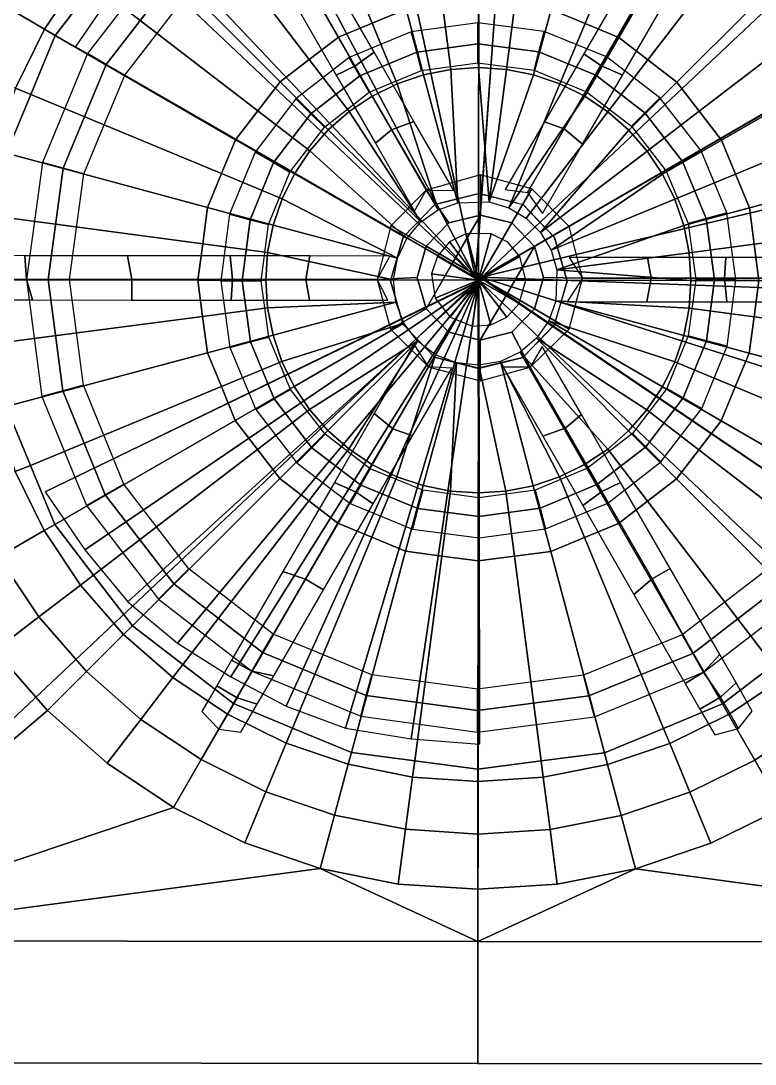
# Model space of a CAD drawing. Extents: x -1.48 to 1.48, y -1.4 to 1.4.
# Drawn here: x -0.818 to 0.494, y -1.403 to 0.461 of the extents above; entities that cross this region are included whole.
import ezdxf

# ---------------------------------------------------------------- set-up
doc = ezdxf.new("R2010")
doc.units = 0

msp = doc.modelspace()

# ---------------------------------------------------------------- linework, layer by layer
for points in [[(-1.4828, -0.0012, 0.0041), (-1.4815, 1.3975, 0.0038), (-0.0001, -0.0025, 0.0045)], [(-1.4815, 1.3975, 0.0038), (0.0012, 1.3961, 0.0042), (-0.0001, -0.0025, 0.0045)], [(0.0012, 1.3961, 0.0042), (1.4838, 1.3947, 0.0046), (-0.0001, -0.0025, 0.0045)], [(1.4838, 1.3947, 0.0046), (1.4825, -0.0039, 0.0048), (-0.0001, -0.0025, 0.0045)], [(-0.0674, 0.8507, 0.3147), (-0.1866, 0.8308, 0.2906), (-0.0051, 0.0022, 0.2621), (0.0574, 0.8606, 0.3392)], [(0.0572, 0.8601, 0.2999), (0.0574, 0.8606, 0.3392), (-0.0051, 0.0022, 0.2621), (-0.004, 0.0027, 0.2067)], [(-0.3308, 0.7978, 0.0922), (-0.1899, 0.4567, 0.13), (-0.1294, 0.4817, 0.13), (-0.2254, 0.8413, 0.0922)], [(0.332, 0.7971, 0.0924), (0.2267, 0.8409, 0.0923), (0.13, 0.4814, 0.1301), (0.1904, 0.4563, 0.1301)], [(-0.2944, 0.7912, 0.2671), (-0.3943, 0.7383, 0.2441), (-0.0051, 0.0022, 0.2621), (-0.1866, 0.8308, 0.2906)], [(-0.3308, 0.7978, 0.0922), (-0.4361, 0.7542, 0.0922), (-0.2503, 0.4317, 0.13), (-0.1899, 0.4567, 0.13)], [(0.332, 0.7971, 0.0924), (0.1904, 0.4563, 0.1301), (0.2508, 0.4313, 0.1301), (0.4372, 0.7534, 0.0924)], [(-0.5266, 0.6849, 0.0922), (-0.3023, 0.3919, 0.13), (-0.2503, 0.4317, 0.13), (-0.4361, 0.7542, 0.0922)], [(0.5276, 0.6839, 0.0924), (0.4372, 0.7534, 0.0924), (0.2508, 0.4313, 0.1301), (0.3027, 0.3914, 0.1302)], [(-0.4893, 0.6789, 0.2216), (-0.5762, 0.6066, 0.2004), (-0.0051, 0.0022, 0.2621), (-0.3943, 0.7383, 0.2441)], [(-0.5266, 0.6849, 0.0922), (-0.6171, 0.6156, 0.0922), (-0.3542, 0.3522, 0.13), (-0.3023, 0.3919, 0.13)], [(0.5276, 0.6839, 0.0924), (0.3027, 0.3914, 0.1302), (0.3545, 0.3515, 0.1302), (0.618, 0.6145, 0.0925)], [(-0.6866, 0.5252, 0.0922), (-0.3941, 0.3003, 0.13), (-0.3542, 0.3522, 0.13), (-0.6171, 0.6156, 0.0922)], [(-0.7845, 0.6005, 0.6775), (-0.8566, 0.493, 0.6775), (-0.7751, 0.4459, 0.3803), (-0.71, 0.5432, 0.3803)], [(-0.6514, 0.5152, 0.1817), (-0.7208, 0.4141, 0.1641), (-0.0051, 0.0022, 0.2621), (-0.5762, 0.6066, 0.2004)], [(0.6873, 0.524, 0.0925), (0.618, 0.6145, 0.0925), (0.3545, 0.3515, 0.1302), (0.3943, 0.2996, 0.1302)], [(-0.5696, 0.569, 0.4721), (-0.6985, 0.4024, 0.4721), (-0.6653, 0.3832, 0.5109), (-0.5425, 0.5418, 0.5109)], [(-0.278, 0.5637, 0.3949), (-0.3104, 0.5357, 0.422), (-0.2208, 0.3801, 0.3784), (-0.1864, 0.4049, 0.352)], [(-0.6866, 0.5252, 0.0922), (-0.71, 0.5432, 0.3803), (-0.7751, 0.4459, 0.3803), (-0.7561, 0.4349, 0.0922)], [(-0.5425, 0.5418, 0.5109), (-0.6653, 0.3832, 0.5109), (-0.6321, 0.3639, 0.4721), (-0.5155, 0.5147, 0.4721)], [(0.3086, 0.5366, 0.4222), (0.2768, 0.5554, 0.3884), (0.188, 0.4019, 0.3451), (0.2187, 0.3812, 0.3786)], [(-0.6866, 0.5252, 0.0922), (-0.7561, 0.4349, 0.0922), (-0.4339, 0.2485, 0.13), (-0.3941, 0.3003, 0.13)], [(-0.3426, 0.5176, 0.3882), (-0.254, 0.3638, 0.345), (-0.2208, 0.3801, 0.3784), (-0.3104, 0.5357, 0.422)], [(0.3491, 0.5225, 0.395), (0.3086, 0.5366, 0.4222), (0.2187, 0.3812, 0.3786), (0.2573, 0.3639, 0.3521)], [(0.6873, 0.524, 0.0925), (0.3943, 0.2996, 0.1302), (0.4341, 0.2477, 0.1302), (0.7566, 0.4335, 0.0925)], [(-0.9139, 0.377, 0.6775), (-0.827, 0.3409, 0.3803), (-0.7751, 0.4459, 0.3803), (-0.8566, 0.493, 0.6775)], [(-0.0645, 0.4901, 0.13), (-0.1294, 0.4817, 0.13), (-0.0981, 0.3644, 0.1321), (-0.0494, 0.3741, 0.1321)], [(-0.0645, 0.4901, 0.13), (-0.0494, 0.3741, 0.1321), (0.0002, 0.3773, 0.1321), (0.0003, 0.4986, 0.1301)], [(0.0652, 0.49, 0.1301), (0.0003, 0.4986, 0.1301), (0.0002, 0.3773, 0.1321), (0.0498, 0.374, 0.1321)], [(0.0652, 0.49, 0.1301), (0.0498, 0.374, 0.1321), (0.0985, 0.3642, 0.1321), (0.13, 0.4814, 0.1301)], [(-0.1899, 0.4567, 0.13), (-0.1452, 0.3485, 0.1321), (-0.0981, 0.3644, 0.1321), (-0.1294, 0.4817, 0.13)], [(0.1904, 0.4563, 0.1301), (0.13, 0.4814, 0.1301), (0.0985, 0.3642, 0.1321), (0.1455, 0.3482, 0.1321)], [(-0.1899, 0.4567, 0.13), (-0.2503, 0.4317, 0.13), (-0.1897, 0.3266, 0.1321), (-0.1452, 0.3485, 0.1321)], [(-0.1203, 0.4413, 0.3986), (-0.1104, 0.4047, 0.4374), (-0.0013, 0.4196, 0.4374), (-0.0014, 0.4576, 0.3987)], [(0.1176, 0.4419, 0.3987), (-0.0014, 0.4576, 0.3987), (-0.0013, 0.4196, 0.4374), (0.1079, 0.4053, 0.4374)], [(0.1904, 0.4563, 0.1301), (0.1455, 0.3482, 0.1321), (0.1901, 0.3262, 0.1321), (0.2508, 0.4313, 0.1301)], [(-0.7998, 0.3296, 0.0922), (-0.7561, 0.4349, 0.0922), (-0.7751, 0.4459, 0.3803), (-0.827, 0.3409, 0.3803)], [(-0.7998, 0.3296, 0.0922), (-0.459, 0.188, 0.13), (-0.4339, 0.2485, 0.13), (-0.7561, 0.4349, 0.0922)], [(-0.3023, 0.3919, 0.13), (-0.2311, 0.299, 0.1321), (-0.1897, 0.3266, 0.1321), (-0.2503, 0.4317, 0.13)], [(-0.1203, 0.4413, 0.3986), (-0.2312, 0.3953, 0.3986), (-0.2122, 0.3625, 0.4374), (-0.1104, 0.4047, 0.4374)], [(0.1176, 0.4419, 0.3987), (0.1079, 0.4053, 0.4374), (0.2099, 0.3636, 0.4375), (0.2288, 0.3965, 0.3987)], [(0.3027, 0.3914, 0.1302), (0.2508, 0.4313, 0.1301), (0.1901, 0.3262, 0.1321), (0.2313, 0.2986, 0.1321)], [(0.8001, 0.3281, 0.0926), (0.7566, 0.4335, 0.0925), (0.4341, 0.2477, 0.1302), (0.4591, 0.1872, 0.1302)], [(-0.7152, 0.4121, 0.1022), (-0.004, 0.0027, 0.2067), (-0.0051, 0.0022, 0.2621), (-0.7208, 0.4141, 0.1641)], [(-0.1104, 0.4047, 0.4374), (-0.1016, 0.3721, 0.3987), (-0.0012, 0.3858, 0.3987), (-0.0013, 0.4196, 0.4374)], [(0.1079, 0.4053, 0.4374), (-0.0013, 0.4196, 0.4374), (-0.0012, 0.3858, 0.3987), (0.0993, 0.3726, 0.3987)], [(0.7145, 0.4133, 0.1022), (0.0044, 0.0021, 0.2067), (0.0045, 0.0033, 0.2621), (0.719, 0.4171, 0.1641)], [(0.7719, 0.3065, 0.1817), (0.719, 0.4171, 0.1641), (0.0045, 0.0033, 0.2621), (0.8135, 0.1957, 0.2004)], [(-0.779, 0.2078, 0.4721), (-0.742, 0.1978, 0.5109), (-0.6653, 0.3832, 0.5109), (-0.6985, 0.4024, 0.4721)], [(-0.3023, 0.3919, 0.13), (-0.3542, 0.3522, 0.13), (-0.2685, 0.2663, 0.1321), (-0.2311, 0.299, 0.1321)], [(-0.3261, 0.3218, 0.3986), (-0.2993, 0.295, 0.4374), (-0.2122, 0.3625, 0.4374), (-0.2312, 0.3953, 0.3986)], [(-0.1153, 0.2813, 0.3833), (-0.1864, 0.4049, 0.352), (-0.2208, 0.3801, 0.3784), (-0.1553, 0.2665, 0.4072)], [(-0.1104, 0.4047, 0.4374), (-0.2122, 0.3625, 0.4374), (-0.1952, 0.3333, 0.3986), (-0.1016, 0.3721, 0.3987)], [(0.1079, 0.4053, 0.4374), (0.0993, 0.3726, 0.3987), (0.1931, 0.3343, 0.3987), (0.2099, 0.3636, 0.4375)], [(0.153, 0.2677, 0.4073), (0.2187, 0.3812, 0.3786), (0.188, 0.4019, 0.3451), (0.1178, 0.2807, 0.3759)], [(0.324, 0.3234, 0.3988), (0.2288, 0.3965, 0.3987), (0.2099, 0.3636, 0.4375), (0.2973, 0.2966, 0.4375)], [(0.3027, 0.3914, 0.1302), (0.2313, 0.2986, 0.1321), (0.2687, 0.2658, 0.1321), (0.3545, 0.3515, 0.1302)], [(-0.742, 0.1978, 0.5109), (-0.705, 0.1878, 0.4721), (-0.6321, 0.3639, 0.4721), (-0.6653, 0.3832, 0.5109)], [(-0.1841, 0.2425, 0.3758), (-0.1553, 0.2665, 0.4072), (-0.2208, 0.3801, 0.3784), (-0.254, 0.3638, 0.345)], [(-0.0494, 0.3741, 0.1321), (-0.0981, 0.3644, 0.1321), (-0.0367, 0.1359, 0.0364)], [(-0.0494, 0.3741, 0.1321), (-0.0367, 0.1359, 0.0364), (0.019, 0.1374, 0.0364), (0.0002, 0.3773, 0.1321)], [(0.0498, 0.374, 0.1321), (0.0002, 0.3773, 0.1321), (0.019, 0.1374, 0.0364)], [(0.0498, 0.374, 0.1321), (0.019, 0.1374, 0.0364), (0.0985, 0.3642, 0.1321)], [(0.1859, 0.2404, 0.3834), (0.2573, 0.3639, 0.3521), (0.2187, 0.3812, 0.3786), (0.153, 0.2677, 0.4073)], [(-0.2993, 0.295, 0.4374), (-0.2753, 0.2712, 0.3986), (-0.1952, 0.3333, 0.3986), (-0.2122, 0.3625, 0.4374)], [(-0.1452, 0.3485, 0.1321), (-0.072, 0.1231, 0.0364), (-0.0367, 0.1359, 0.0364), (-0.0981, 0.3644, 0.1321)], [(0.1455, 0.3482, 0.1321), (0.0985, 0.3642, 0.1321), (0.019, 0.1374, 0.0364), (0.0541, 0.1269, 0.0364)], [(0.2973, 0.2966, 0.4375), (0.2099, 0.3636, 0.4375), (0.1931, 0.3343, 0.3987), (0.2735, 0.2726, 0.3988)], [(-0.7998, 0.3296, 0.0922), (-0.827, 0.3409, 0.3803), (-0.8648, 0.23, 0.3803), (-0.8435, 0.2243, 0.0922)], [(-0.3941, 0.3003, 0.13), (-0.3013, 0.229, 0.1321), (-0.2685, 0.2663, 0.1321), (-0.3542, 0.3522, 0.13)], [(-0.1452, 0.3485, 0.1321), (-0.1897, 0.3266, 0.1321), (-0.072, 0.1231, 0.0364)], [(0.1455, 0.3482, 0.1321), (0.0541, 0.1269, 0.0364), (0.1901, 0.3262, 0.1321)], [(0.3943, 0.2996, 0.1302), (0.3545, 0.3515, 0.1302), (0.2687, 0.2658, 0.1321), (0.3014, 0.2284, 0.1321)], [(-0.7998, 0.3296, 0.0922), (-0.8435, 0.2243, 0.0922), (-0.4841, 0.1276, 0.13), (-0.459, 0.188, 0.13)], [(-0.3261, 0.3218, 0.3986), (-0.3992, 0.2265, 0.3986), (-0.3663, 0.2076, 0.4374), (-0.2993, 0.295, 0.4374)], [(-0.2311, 0.299, 0.1321), (-0.1032, 0.1016, 0.0364), (-0.072, 0.1231, 0.0364), (-0.1897, 0.3266, 0.1321)], [(0.2313, 0.2986, 0.1321), (0.1901, 0.3262, 0.1321), (0.0541, 0.1269, 0.0364), (0.0853, 0.1083, 0.0364)], [(0.324, 0.3234, 0.3988), (0.2973, 0.2966, 0.4375), (0.3647, 0.2095, 0.4375), (0.3976, 0.2286, 0.3988)], [(0.8001, 0.3281, 0.0926), (0.4591, 0.1872, 0.1302), (0.484, 0.1267, 0.1302), (0.8437, 0.2227, 0.0926)], [(-0.3941, 0.3003, 0.13), (-0.4339, 0.2485, 0.13), (-0.3289, 0.1877, 0.1321), (-0.3013, 0.229, 0.1321)], [(-0.2311, 0.299, 0.1321), (-0.2685, 0.2663, 0.1321), (-0.1032, 0.1016, 0.0364)], [(0.2313, 0.2986, 0.1321), (0.0853, 0.1083, 0.0364), (0.111, 0.0826, 0.0364), (0.2687, 0.2658, 0.1321)], [(0.3943, 0.2996, 0.1302), (0.3014, 0.2284, 0.1321), (0.3289, 0.1871, 0.1321), (0.4341, 0.2477, 0.1302)], [(-0.2993, 0.295, 0.4374), (-0.3663, 0.2076, 0.4374), (-0.337, 0.1908, 0.3986), (-0.2753, 0.2712, 0.3986)], [(-0.1153, 0.2813, 0.3833), (-0.1553, 0.2665, 0.4072), (-0.0933, 0.1584, 0.4432), (-0.0441, 0.1577, 0.4147)], [(0.153, 0.2677, 0.4073), (0.1178, 0.2807, 0.3759), (0.0477, 0.1595, 0.4066), (0.0874, 0.1543, 0.4361)], [(0.2973, 0.2966, 0.4375), (0.2735, 0.2726, 0.3988), (0.3356, 0.1925, 0.3988), (0.3647, 0.2095, 0.4375)], [(-0.3013, 0.229, 0.1321), (-0.1282, 0.0723, 0.0364), (-0.1032, 0.1016, 0.0364), (-0.2685, 0.2663, 0.1321)], [(-0.1841, 0.2425, 0.3758), (-0.1142, 0.1212, 0.4065), (-0.0933, 0.1584, 0.4432), (-0.1553, 0.2665, 0.4072)], [(0.1859, 0.2404, 0.3834), (0.153, 0.2677, 0.4073), (0.0874, 0.1543, 0.4361), (0.1145, 0.117, 0.4147)], [(0.3014, 0.2284, 0.1321), (0.2687, 0.2658, 0.1321), (0.111, 0.0826, 0.0364)], [(-0.459, 0.188, 0.13), (-0.3509, 0.1432, 0.1321), (-0.3289, 0.1877, 0.1321), (-0.4339, 0.2485, 0.13)], [(0.4591, 0.1872, 0.1302), (0.4341, 0.2477, 0.1302), (0.3289, 0.1871, 0.1321), (0.3509, 0.1425, 0.1321)], [(-0.8585, 0.1113, 0.0922), (-0.4927, 0.0628, 0.13), (-0.4841, 0.1276, 0.13), (-0.8435, 0.2243, 0.0922)], [(-0.4446, 0.1154, 0.3986), (-0.4079, 0.1057, 0.4374), (-0.3663, 0.2076, 0.4374), (-0.3992, 0.2265, 0.3986)], [(-0.3013, 0.229, 0.1321), (-0.3289, 0.1877, 0.1321), (-0.1282, 0.0723, 0.0364)], [(0.3014, 0.2284, 0.1321), (0.111, 0.0826, 0.0364), (0.1296, 0.0513, 0.0364), (0.3289, 0.1871, 0.1321)], [(0.4436, 0.1177, 0.3988), (0.3976, 0.2286, 0.3988), (0.3647, 0.2095, 0.4375), (0.4069, 0.1077, 0.4376)], [(-0.779, 0.2078, 0.4721), (-0.8074, -0.001, 0.4722), (-0.769, -0.001, 0.5109), (-0.742, 0.1978, 0.5109)], [(-0.4079, 0.1057, 0.4374), (-0.3753, 0.097, 0.3986), (-0.337, 0.1908, 0.3986), (-0.3663, 0.2076, 0.4374)], [(0.4069, 0.1077, 0.4376), (0.3647, 0.2095, 0.4375), (0.3356, 0.1925, 0.3988), (0.3744, 0.0989, 0.3988)], [(0.8584, 0.1097, 0.0926), (0.8437, 0.2227, 0.0926), (0.484, 0.1267, 0.1302), (0.4925, 0.0619, 0.1303)], [(-0.742, 0.1978, 0.5109), (-0.769, -0.001, 0.5109), (-0.7307, -0.0011, 0.4722), (-0.705, 0.1878, 0.4721)], [(-0.459, 0.188, 0.13), (-0.4841, 0.1276, 0.13), (-0.3669, 0.0961, 0.1321), (-0.3509, 0.1432, 0.1321)], [(-0.3509, 0.1432, 0.1321), (-0.1449, 0.037, 0.0364), (-0.1282, 0.0723, 0.0364), (-0.3289, 0.1877, 0.1321)], [(0.8326, 0.0843, 0.2216), (0.8135, 0.1957, 0.2004), (0.0045, 0.0033, 0.2621), (0.8365, -0.0277, 0.2441)], [(0.3509, 0.1425, 0.1321), (0.3289, 0.1871, 0.1321), (0.1296, 0.0513, 0.0364)], [(0.4591, 0.1872, 0.1302), (0.3509, 0.1425, 0.1321), (0.3668, 0.0954, 0.1321), (0.484, 0.1267, 0.1302)], [(0.0034, 0.186, 0.4432), (-0.0933, 0.1584, 0.4432), (-0.053, 0.1001, 0.5023), (0.0034, 0.114, 0.5023)], [(0.0034, 0.186, 0.4432), (0.0034, 0.114, 0.5023), (0.0598, 0.1, 0.5023), (0.0951, 0.1611, 0.4432)], [(-0.1566, 0.0948, 0.4432), (-0.0934, 0.0582, 0.5023), (-0.053, 0.1001, 0.5023), (-0.0933, 0.1584, 0.4432)], [(0.0009, 0.1523, 0.432), (0.001, 0.1522, 0.029), (-0.0779, 0.1329, 0.029), (-0.078, 0.133, 0.432)], [(0.0009, 0.1523, 0.432), (0.0797, 0.1326, 0.432), (0.0798, 0.1325, 0.029), (0.001, 0.1522, 0.029)], [(0.162, 0.0938, 0.4432), (0.0951, 0.1611, 0.4432), (0.0598, 0.1, 0.5023), (0.1, 0.0581, 0.5023)], [(-0.3509, 0.1432, 0.1321), (-0.3669, 0.0961, 0.1321), (-0.1449, 0.037, 0.0364)], [(-0.1344, 0.0746, 0.432), (-0.078, 0.133, 0.432), (-0.0779, 0.1329, 0.029), (-0.1343, 0.0745, 0.029)], [(0.1358, 0.074, 0.4321), (0.1359, 0.0739, 0.029), (0.0798, 0.1325, 0.029), (0.0797, 0.1326, 0.432)], [(0.3509, 0.1425, 0.1321), (0.1296, 0.0513, 0.0364), (0.1399, 0.0162, 0.0364), (0.3668, 0.0954, 0.1321)], [(-0.4927, 0.0628, 0.13), (-0.3767, 0.0474, 0.1321), (-0.3669, 0.0961, 0.1321), (-0.4841, 0.1276, 0.13)], [(-0.4446, 0.1154, 0.3986), (-0.4602, -0.0036, 0.3986), (-0.4223, -0.0035, 0.4374), (-0.4079, 0.1057, 0.4374)], [(-0.045, 0.0303, 0.5023), (0.0034, 0.114, 0.5023), (-0.053, 0.1001, 0.5023), (-0.0934, 0.0582, 0.5023)], [(-0.045, 0.0303, 0.5023), (0.0033, 0.0024, 0.5023), (0.0598, 0.1, 0.5023), (0.0034, 0.114, 0.5023)], [(0.4925, 0.0619, 0.1303), (0.484, 0.1267, 0.1302), (0.3668, 0.0954, 0.1321), (0.3764, 0.0467, 0.1321)], [(0.4436, 0.1177, 0.3988), (0.4069, 0.1077, 0.4376), (0.4218, -0.0014, 0.4376), (0.4598, -0.0013, 0.3989)], [(-0.8585, 0.1113, 0.0922), (-0.8735, -0.0017, 0.0922), (-0.5013, -0.0021, 0.13), (-0.4927, 0.0628, 0.13)], [(-0.4079, 0.1057, 0.4374), (-0.4223, -0.0035, 0.4374), (-0.3885, -0.0035, 0.3987), (-0.3753, 0.097, 0.3986)], [(-0.3767, 0.0474, 0.1321), (-0.1516, -0.0019, 0.0364), (-0.1449, 0.037, 0.0364), (-0.3669, 0.0961, 0.1321)], [(-0.1566, 0.0948, 0.4432), (-0.1812, -0.0013, 0.4432), (-0.1095, 0.0024, 0.5023), (-0.0934, 0.0582, 0.5023)], [(0.0516, -0.0256, 0.5023), (0.1, 0.0581, 0.5023), (0.0598, 0.1, 0.5023), (0.0033, 0.0024, 0.5023)], [(0.162, 0.0938, 0.4432), (0.1, 0.0581, 0.5023), (0.1161, 0.0023, 0.5023), (0.1857, 0.0014, 0.4432)], [(0.3764, 0.0467, 0.1321), (0.3668, 0.0954, 0.1321), (0.1399, 0.0162, 0.0364)], [(0.4069, 0.1077, 0.4376), (0.3744, 0.0989, 0.3988), (0.3881, -0.0015, 0.3988), (0.4218, -0.0014, 0.4376)], [(0.8584, 0.1097, 0.0926), (0.4925, 0.0619, 0.1303), (0.501, -0.003, 0.1303), (0.8732, -0.0033, 0.0926)], [(-0.1344, 0.0746, 0.432), (-0.1343, 0.0745, 0.029), (-0.157, -0.0034, 0.029), (-0.1571, -0.0034, 0.432)], [(-0.0518, 0.0659, 0.0364), (-0.0001, -0.0025, 0.0045), (-0.0215, 0.0808, 0.0364)], [(0.0228, 0.0804, 0.0364), (-0.0215, 0.0808, 0.0364), (-0.0001, -0.0025, 0.0045)], [(0.0522, 0.0655, 0.0364), (0.0228, 0.0804, 0.0364), (-0.0001, -0.0025, 0.0045), (0.0738, 0.0401, 0.0364)], [(-0.4927, 0.0628, 0.13), (-0.5013, -0.0021, 0.13), (-0.38, -0.0022, 0.1321), (-0.3767, 0.0474, 0.1321)], [(-0.045, 0.0303, 0.5023), (-0.0934, 0.0582, 0.5023), (-0.1095, 0.0024, 0.5023), (-0.0934, -0.0534, 0.5023)], [(-0.0518, 0.0659, 0.0364), (-0.0734, 0.0408, 0.0364), (-0.0001, -0.0025, 0.0045)], [(0.0516, -0.0256, 0.5023), (0.0999, -0.0535, 0.5023), (0.1161, 0.0023, 0.5023), (0.1, 0.0581, 0.5023)], [(0.1358, 0.074, 0.4321), (0.1582, -0.0041, 0.4321), (0.1583, -0.0041, 0.0291), (0.1359, 0.0739, 0.029)], [(0.4925, 0.0619, 0.1303), (0.3764, 0.0467, 0.1321), (0.3796, -0.0029, 0.1321), (0.501, -0.003, 0.1303)], [(-0.8635, -0.0006, 0.4617), (-0.8074, -0.001, 0.4722), (-0.8105, 0.0414, 0.4377), (-0.8635, 0.0415, 0.4348)], [(-0.6191, -0.0009, 0.422), (-0.6272, 0.0413, 0.3949), (-0.8105, 0.0414, 0.4377), (-0.8074, -0.001, 0.4722)], [(-0.6191, -0.0009, 0.422), (-0.4395, -0.001, 0.3785), (-0.4439, 0.0411, 0.352), (-0.6272, 0.0413, 0.3949)], [(-0.3085, -0.0011, 0.4072), (-0.3012, 0.041, 0.3833), (-0.4439, 0.0411, 0.352), (-0.4395, -0.001, 0.3785)], [(-0.3767, 0.0474, 0.1321), (-0.38, -0.0022, 0.1321), (-0.1516, -0.0019, 0.0364)], [(-0.3085, -0.0011, 0.4072), (-0.1812, -0.0013, 0.4432), (-0.1586, 0.0408, 0.4147), (-0.3012, 0.041, 0.3833)], [(-0.0838, 0.0091, 0.0364), (-0.0001, -0.0025, 0.0045), (-0.0734, 0.0408, 0.0364)], [(0.0738, 0.0401, 0.0364), (-0.0001, -0.0025, 0.0045), (0.0844, -0.0022, 0.0364)], [(0.3764, 0.0467, 0.1321), (0.1399, 0.0162, 0.0364), (0.3796, -0.0029, 0.1321)], [(0.3083, 0.0013, 0.4074), (0.3019, 0.0382, 0.3759), (0.1619, 0.0384, 0.4066), (0.1857, 0.0014, 0.4432)], [(0.3083, 0.0013, 0.4074), (0.4393, 0.0012, 0.3787), (0.4419, 0.0381, 0.3453), (0.3019, 0.0382, 0.3759)], [(0.6189, 0.001, 0.4223), (0.6193, 0.0379, 0.3885), (0.4419, 0.0381, 0.3453), (0.4393, 0.0012, 0.3787)], [(-0.045, 0.0303, 0.5023), (-0.0934, -0.0534, 0.5023), (-0.0532, -0.0953, 0.5023), (0.0033, 0.0024, 0.5023)], [(-0.1571, -0.0901, 0.4432), (-0.0934, -0.0534, 0.5023), (-0.1095, 0.0024, 0.5023), (-0.1812, -0.0013, 0.4432)], [(-0.0775, -0.0342, 0.0364), (-0.0001, -0.0025, 0.0045), (-0.0838, 0.0091, 0.0364)], [(0.0516, -0.0256, 0.5023), (0.0033, 0.0024, 0.5023), (-0.0532, -0.0953, 0.5023), (0.0032, -0.1093, 0.5023)], [(0.7162, -0.4796, 0.2999), (0.7166, -0.48, 0.3392), (0.0045, 0.0033, 0.2621), (0.0044, 0.0021, 0.2067)], [(0.7704, -0.367, 0.3147), (0.8128, -0.2538, 0.2906), (0.0045, 0.0033, 0.2621), (0.7166, -0.48, 0.3392)], [(0.8324, -0.1406, 0.2671), (0.8365, -0.0277, 0.2441), (0.0045, 0.0033, 0.2621), (0.8128, -0.2538, 0.2906)], [(0.1623, -0.0896, 0.4432), (0.1857, 0.0014, 0.4432), (0.1161, 0.0023, 0.5023), (0.0999, -0.0535, 0.5023)], [(0.3764, -0.0524, 0.1321), (0.3796, -0.0029, 0.1321), (0.1399, 0.0162, 0.0364), (0.1383, -0.0395, 0.0364)], [(0.301, -0.0408, 0.3835), (0.3083, 0.0013, 0.4074), (0.1857, 0.0014, 0.4432), (0.1584, -0.0407, 0.4148)], [(0.301, -0.0408, 0.3835), (0.4437, -0.041, 0.3522), (0.4393, 0.0012, 0.3787), (0.3083, 0.0013, 0.4074)], [(0.627, -0.0411, 0.3952), (0.6189, 0.001, 0.4223), (0.4393, 0.0012, 0.3787), (0.4437, -0.041, 0.3522)], [(-1.4841, -1.3998, 0.0043), (-1.4828, -0.0012, 0.0041), (-0.0001, -0.0025, 0.0045)], [(-0.0014, -1.4012, 0.0047), (-1.4841, -1.3998, 0.0043), (-0.0001, -0.0025, 0.0045)], [(-0.8587, -0.1148, 0.0922), (-0.4928, -0.0669, 0.13), (-0.5013, -0.0021, 0.13), (-0.8735, -0.0017, 0.0922)], [(-0.8553, -0.0376, 0.4282), (-0.7969, -0.0376, 0.4314), (-0.8074, -0.001, 0.4722), (-0.8635, -0.0006, 0.4617)], [(-0.6195, -0.0378, 0.3882), (-0.6191, -0.0009, 0.422), (-0.8074, -0.001, 0.4722), (-0.7969, -0.0376, 0.4314)], [(-0.7798, -0.2098, 0.4722), (-0.7428, -0.1999, 0.5109), (-0.769, -0.001, 0.5109), (-0.8074, -0.001, 0.4722)], [(-0.0004, -0.0048, 0.2067), (-0.7734, -0.3805, 0.2999), (-0.774, -0.3806, 0.3392), (0.0006, -0.0055, 0.2621)], [(0.0006, -0.0055, 0.2621), (-0.774, -0.3806, 0.3392), (-0.703, -0.4837, 0.3147)], [(-0.7428, -0.1999, 0.5109), (-0.7057, -0.1901, 0.4722), (-0.7307, -0.0011, 0.4722), (-0.769, -0.001, 0.5109)], [(0.0006, -0.0055, 0.2621), (-0.703, -0.4837, 0.3147), (-0.6262, -0.577, 0.2906)], [(0.0006, -0.0055, 0.2621), (-0.6262, -0.577, 0.2906), (-0.538, -0.6506, 0.2671)], [(-0.6195, -0.0378, 0.3882), (-0.4421, -0.038, 0.3451), (-0.4395, -0.001, 0.3785), (-0.6191, -0.0009, 0.422)], [(0.0006, -0.0055, 0.2621), (-0.538, -0.6506, 0.2671), (-0.4423, -0.7106, 0.2441)], [(-0.4928, -0.0669, 0.13), (-0.3767, -0.0517, 0.1321), (-0.38, -0.0022, 0.1321), (-0.5013, -0.0021, 0.13)], [(-0.444, -0.1226, 0.3987), (-0.4074, -0.1127, 0.4374), (-0.4223, -0.0035, 0.4374), (-0.4602, -0.0036, 0.3986)], [(0.0006, -0.0055, 0.2621), (-0.4423, -0.7106, 0.2441), (-0.3433, -0.7632, 0.2216)], [(-0.3021, -0.0381, 0.3758), (-0.3085, -0.0011, 0.4072), (-0.4395, -0.001, 0.3785), (-0.4421, -0.038, 0.3451)], [(-0.4074, -0.1127, 0.4374), (-0.3748, -0.1039, 0.3987), (-0.3885, -0.0035, 0.3987), (-0.4223, -0.0035, 0.4374)], [(-0.3767, -0.0517, 0.1321), (-0.1477, -0.0416, 0.0364), (-0.1516, -0.0019, 0.0364), (-0.38, -0.0022, 0.1321)], [(0.0006, -0.0055, 0.2621), (-0.3433, -0.7632, 0.2216), (-0.2373, -0.8023, 0.2004)], [(-0.3021, -0.0381, 0.3758), (-0.1621, -0.0382, 0.4066), (-0.1812, -0.0013, 0.4432), (-0.3085, -0.0011, 0.4072)], [(0.0006, -0.0055, 0.2621), (-0.2373, -0.8023, 0.2004), (-0.1205, -0.8217, 0.1817)], [(-0.1347, -0.0814, 0.432), (-0.1571, -0.0034, 0.432), (-0.157, -0.0034, 0.029), (-0.1346, -0.0815, 0.029)], [(0.0006, -0.0055, 0.2621), (-0.1205, -0.8217, 0.1817), (0.0017, -0.8313, 0.1641)], [(-0.0507, -0.0684, 0.0364), (-0.0001, -0.0025, 0.0045), (-0.0775, -0.0342, 0.0364)], [(-0.0507, -0.0684, 0.0364), (-0.0107, -0.0846, 0.0364), (-0.0001, -0.0025, 0.0045)], [(-0.0107, -0.0846, 0.0364), (0.0221, -0.0823, 0.0364), (-0.0001, -0.0025, 0.0045)], [(1.4812, -1.4025, 0.0051), (-0.0014, -1.4012, 0.0047), (-0.0001, -0.0025, 0.0045)], [(-0.0004, -0.0048, 0.2067), (0.0006, -0.0055, 0.2621), (0.0017, -0.8313, 0.1641), (0.0007, -0.8254, 0.1022)], [(0.0844, -0.0022, 0.0364), (-0.0001, -0.0025, 0.0045), (0.0727, -0.0438, 0.0364)], [(1.4812, -1.4025, 0.0051), (-0.0001, -0.0025, 0.0045), (1.4825, -0.0039, 0.0048)], [(0.0509, -0.0682, 0.0364), (0.0727, -0.0438, 0.0364), (-0.0001, -0.0025, 0.0045)], [(0.0509, -0.0682, 0.0364), (-0.0001, -0.0025, 0.0045), (0.0221, -0.0823, 0.0364)], [(0.1355, -0.082, 0.4321), (0.1356, -0.0821, 0.0291), (0.1583, -0.0041, 0.0291), (0.1582, -0.0041, 0.4321)], [(0.4075, -0.1106, 0.4376), (0.4218, -0.0014, 0.4376), (0.3881, -0.0015, 0.3988), (0.3749, -0.102, 0.3989)], [(0.4924, -0.0678, 0.1303), (0.501, -0.003, 0.1303), (0.3796, -0.0029, 0.1321), (0.3764, -0.0524, 0.1321)], [(0.4442, -0.1203, 0.3989), (0.4598, -0.0013, 0.3989), (0.4218, -0.0014, 0.4376), (0.4075, -0.1106, 0.4376)], [(0.8582, -0.1163, 0.0927), (0.8732, -0.0033, 0.0926), (0.501, -0.003, 0.1303), (0.4924, -0.0678, 0.1303)], [(0.0516, -0.0256, 0.5023), (0.0032, -0.1093, 0.5023), (0.0596, -0.0954, 0.5023), (0.0999, -0.0535, 0.5023)], [(-0.4928, -0.0669, 0.13), (-0.4843, -0.1318, 0.1301), (-0.3671, -0.1005, 0.1321), (-0.3767, -0.0517, 0.1321)], [(-0.3767, -0.0517, 0.1321), (-0.3671, -0.1005, 0.1321), (-0.1477, -0.0416, 0.0364)], [(-0.3512, -0.1475, 0.1321), (-0.1332, -0.079, 0.0364), (-0.1477, -0.0416, 0.0364), (-0.3671, -0.1005, 0.1321)], [(-0.1571, -0.0901, 0.4432), (-0.0894, -0.1572, 0.4432), (-0.0532, -0.0953, 0.5023), (-0.0934, -0.0534, 0.5023)], [(0.1623, -0.0896, 0.4432), (0.0999, -0.0535, 0.5023), (0.0596, -0.0954, 0.5023), (0.0926, -0.1579, 0.4432)], [(0.3506, -0.1482, 0.1321), (0.3666, -0.1012, 0.1321), (0.1383, -0.0395, 0.0364), (0.1256, -0.0747, 0.0364)], [(0.3764, -0.0524, 0.1321), (0.1383, -0.0395, 0.0364), (0.3666, -0.1012, 0.1321)], [(0.4924, -0.0678, 0.1303), (0.3764, -0.0524, 0.1321), (0.3666, -0.1012, 0.1321), (0.4838, -0.1327, 0.1303)], [(-0.8587, -0.1148, 0.0922), (-0.844, -0.2278, 0.0923), (-0.4843, -0.1318, 0.1301), (-0.4928, -0.0669, 0.13)], [(0.8582, -0.1163, 0.0927), (0.4924, -0.0678, 0.1303), (0.4838, -0.1327, 0.1303), (0.8432, -0.2293, 0.0927)], [(-0.3512, -0.1475, 0.1321), (-0.3292, -0.1921, 0.1321), (-0.1332, -0.079, 0.0364)], [(-0.3017, -0.2334, 0.1321), (-0.1089, -0.1112, 0.0364), (-0.1332, -0.079, 0.0364), (-0.3292, -0.1921, 0.1321)], [(-0.1347, -0.0814, 0.432), (-0.1346, -0.0815, 0.029), (-0.0785, -0.1401, 0.029), (-0.0786, -0.1401, 0.432)], [(0.1355, -0.082, 0.4321), (0.0791, -0.1404, 0.4321), (0.0792, -0.1405, 0.0291), (0.1356, -0.0821, 0.0291)], [(0.3009, -0.234, 0.1321), (0.3286, -0.1927, 0.1321), (0.1256, -0.0747, 0.0364), (0.1039, -0.106, 0.0364)], [(0.3506, -0.1482, 0.1321), (0.1256, -0.0747, 0.0364), (0.3286, -0.1927, 0.1321)], [(-0.4594, -0.1922, 0.1301), (-0.3512, -0.1475, 0.1321), (-0.3671, -0.1005, 0.1321), (-0.4843, -0.1318, 0.1301)], [(-0.4074, -0.1127, 0.4374), (-0.3652, -0.2144, 0.4374), (-0.336, -0.1975, 0.3987), (-0.3748, -0.1039, 0.3987)], [(-0.3017, -0.2334, 0.1321), (-0.269, -0.2708, 0.1321), (-0.1089, -0.1112, 0.0364)], [(-0.2316, -0.3036, 0.1321), (-0.1089, -0.1112, 0.0364), (-0.269, -0.2708, 0.1321)], [(-0.2316, -0.3036, 0.1321), (-0.1904, -0.3313, 0.1321), (-0.0767, -0.1356, 0.0364), (-0.1089, -0.1112, 0.0364)], [(0.0031, -0.1823, 0.4432), (0.0032, -0.1093, 0.5023), (-0.0532, -0.0953, 0.5023), (-0.0894, -0.1572, 0.4432)], [(0.0031, -0.1823, 0.4432), (0.0926, -0.1579, 0.4432), (0.0596, -0.0954, 0.5023), (0.0032, -0.1093, 0.5023)], [(0.2308, -0.304, 0.1321), (0.2682, -0.2713, 0.1321), (0.1039, -0.106, 0.0364), (0.0746, -0.1309, 0.0364)], [(0.3009, -0.234, 0.1321), (0.1039, -0.106, 0.0364), (0.2682, -0.2713, 0.1321)], [(0.4075, -0.1106, 0.4376), (0.3749, -0.102, 0.3989), (0.3366, -0.1958, 0.3989), (0.3658, -0.2126, 0.4376)], [(0.4587, -0.1931, 0.1303), (0.4838, -0.1327, 0.1303), (0.3666, -0.1012, 0.1321), (0.3506, -0.1482, 0.1321)], [(0.4442, -0.1203, 0.3989), (0.4075, -0.1106, 0.4376), (0.3658, -0.2126, 0.4376), (0.3988, -0.2315, 0.3989)], [(-0.444, -0.1226, 0.3987), (-0.398, -0.2335, 0.3987), (-0.3652, -0.2144, 0.4374), (-0.4074, -0.1127, 0.4374)], [(-0.1532, -0.2676, 0.4073), (-0.0894, -0.1572, 0.4432), (-0.1147, -0.1168, 0.4147), (-0.1861, -0.2403, 0.3834)], [(0.1839, -0.2424, 0.376), (0.114, -0.121, 0.4066), (0.0926, -0.1579, 0.4432), (0.1551, -0.2664, 0.4074)], [(-0.8004, -0.3331, 0.0923), (-0.4594, -0.1922, 0.1301), (-0.4843, -0.1318, 0.1301), (-0.844, -0.2278, 0.0923)], [(-0.4594, -0.1922, 0.1301), (-0.4344, -0.2527, 0.1301), (-0.3292, -0.1921, 0.1321), (-0.3512, -0.1475, 0.1321)], [(-0.1458, -0.3533, 0.1321), (-0.0767, -0.1356, 0.0364), (-0.1904, -0.3313, 0.1321)], [(-0.1458, -0.3533, 0.1321), (-0.0988, -0.3693, 0.1321), (-0.0393, -0.1502, 0.0364), (-0.0767, -0.1356, 0.0364)], [(0.0002, -0.1597, 0.4321), (-0.0786, -0.1401, 0.432), (-0.0785, -0.1401, 0.029), (0.0003, -0.1598, 0.029)], [(0.0002, -0.1597, 0.4321), (0.0003, -0.1598, 0.029), (0.0792, -0.1405, 0.0291), (0.0791, -0.1404, 0.4321)], [(0.0491, -0.3791, 0.1321), (0.0978, -0.3695, 0.1321), (0.0393, -0.1475, 0.0364), (0.0004, -0.1542, 0.0364)], [(0.1449, -0.3535, 0.1321), (0.1894, -0.3316, 0.1321), (0.0746, -0.1309, 0.0364), (0.0393, -0.1475, 0.0364)], [(0.1449, -0.3535, 0.1321), (0.0393, -0.1475, 0.0364), (0.0978, -0.3695, 0.1321)], [(0.2308, -0.304, 0.1321), (0.0746, -0.1309, 0.0364), (0.1894, -0.3316, 0.1321)], [(0.4587, -0.1931, 0.1303), (0.3506, -0.1482, 0.1321), (0.3286, -0.1927, 0.1321), (0.4336, -0.2535, 0.1303)], [(0.7995, -0.3346, 0.0927), (0.8432, -0.2293, 0.0927), (0.4838, -0.1327, 0.1303), (0.4587, -0.1931, 0.1303)], [(-0.118, -0.2805, 0.3759), (-0.0479, -0.1593, 0.4066), (-0.0894, -0.1572, 0.4432), (-0.1532, -0.2676, 0.4073)], [(-0.0501, -0.379, 0.1321), (-0.0393, -0.1502, 0.0364), (-0.0988, -0.3693, 0.1321)], [(-0.0501, -0.379, 0.1321), (-0.0005, -0.3823, 0.1321), (0.0004, -0.1542, 0.0364), (-0.0393, -0.1502, 0.0364)], [(0.0491, -0.3791, 0.1321), (0.0004, -0.1542, 0.0364), (-0.0005, -0.3823, 0.1321)], [(0.1551, -0.2664, 0.4074), (0.0926, -0.1579, 0.4432), (0.0439, -0.1576, 0.4147), (0.1151, -0.2812, 0.3835)], [(-0.8004, -0.3331, 0.0923), (-0.7569, -0.4385, 0.0923), (-0.4344, -0.2527, 0.1301), (-0.4594, -0.1922, 0.1301)], [(-0.7798, -0.2098, 0.4722), (-0.7, -0.4047, 0.4723), (-0.6667, -0.3856, 0.511), (-0.7428, -0.1999, 0.5109)], [(-0.7428, -0.1999, 0.5109), (-0.6667, -0.3856, 0.511), (-0.6335, -0.3665, 0.4723), (-0.7057, -0.1901, 0.4722)], [(-0.3946, -0.3046, 0.1301), (-0.3017, -0.2334, 0.1321), (-0.3292, -0.1921, 0.1321), (-0.4344, -0.2527, 0.1301)], [(-0.2977, -0.3015, 0.4375), (-0.2739, -0.2776, 0.3987), (-0.336, -0.1975, 0.3987), (-0.3652, -0.2144, 0.4374)], [(0.2988, -0.3, 0.4376), (0.3658, -0.2126, 0.4376), (0.3366, -0.1958, 0.3989), (0.2749, -0.2762, 0.3989)], [(0.3937, -0.3053, 0.1303), (0.4336, -0.2535, 0.1303), (0.3286, -0.1927, 0.1321), (0.3009, -0.234, 0.1321)], [(0.7995, -0.3346, 0.0927), (0.4587, -0.1931, 0.1303), (0.4336, -0.2535, 0.1303), (0.7558, -0.4399, 0.0927)], [(-0.3245, -0.3284, 0.3987), (-0.2977, -0.3015, 0.4375), (-0.3652, -0.2144, 0.4374), (-0.398, -0.2335, 0.3987)], [(0.3257, -0.3267, 0.3989), (0.3988, -0.2315, 0.3989), (0.3658, -0.2126, 0.4376), (0.2988, -0.3, 0.4376)], [(-0.8004, -0.3331, 0.0923), (-0.844, -0.2278, 0.0923), (-0.8652, -0.2334, 0.3804), (-0.8276, -0.3443, 0.3805)], [(-0.3946, -0.3046, 0.1301), (-0.3548, -0.3565, 0.1301), (-0.269, -0.2708, 0.1321), (-0.3017, -0.2334, 0.1321)], [(-0.1532, -0.2676, 0.4073), (-0.1861, -0.2403, 0.3834), (-0.2575, -0.3637, 0.3521), (-0.2188, -0.381, 0.3786)], [(0.3937, -0.3053, 0.1303), (0.3009, -0.234, 0.1321), (0.2682, -0.2713, 0.1321), (0.3539, -0.3572, 0.1303)], [(-0.6876, -0.529, 0.0923), (-0.3946, -0.3046, 0.1301), (-0.4344, -0.2527, 0.1301), (-0.7569, -0.4385, 0.0923)], [(0.1839, -0.2424, 0.376), (0.1551, -0.2664, 0.4074), (0.2206, -0.3799, 0.3787), (0.2539, -0.3637, 0.3453)], [(0.6863, -0.5303, 0.0927), (0.7558, -0.4399, 0.0927), (0.4336, -0.2535, 0.1303), (0.3937, -0.3053, 0.1303)], [(-0.303, -0.3964, 0.1301), (-0.2316, -0.3036, 0.1321), (-0.269, -0.2708, 0.1321), (-0.3548, -0.3565, 0.1301)], [(-0.2977, -0.3015, 0.4375), (-0.2103, -0.3685, 0.4375), (-0.1935, -0.3392, 0.3988), (-0.2739, -0.2776, 0.3987)], [(-0.118, -0.2805, 0.3759), (-0.1532, -0.2676, 0.4073), (-0.2188, -0.381, 0.3786), (-0.1882, -0.4017, 0.3452)], [(0.1551, -0.2664, 0.4074), (0.1151, -0.2812, 0.3835), (0.1863, -0.4048, 0.3522), (0.2206, -0.3799, 0.3787)], [(0.2988, -0.3, 0.4376), (0.2749, -0.2762, 0.3989), (0.1948, -0.3383, 0.3989), (0.2117, -0.3674, 0.4376)], [(0.3019, -0.397, 0.1303), (0.3539, -0.3572, 0.1303), (0.2682, -0.2713, 0.1321), (0.2308, -0.304, 0.1321)], [(-0.6876, -0.529, 0.0923), (-0.6183, -0.6195, 0.0924), (-0.3548, -0.3565, 0.1301), (-0.3946, -0.3046, 0.1301)], [(-0.3245, -0.3284, 0.3987), (-0.2292, -0.4014, 0.3988), (-0.2103, -0.3685, 0.4375), (-0.2977, -0.3015, 0.4375)], [(-0.303, -0.3964, 0.1301), (-0.2511, -0.4363, 0.1302), (-0.1904, -0.3313, 0.1321), (-0.2316, -0.3036, 0.1321)], [(0.3019, -0.397, 0.1303), (0.2308, -0.304, 0.1321), (0.1894, -0.3316, 0.1321), (0.25, -0.4368, 0.1303)], [(0.3257, -0.3267, 0.3989), (0.2988, -0.3, 0.4376), (0.2117, -0.3674, 0.4376), (0.2308, -0.4003, 0.3989)], [(0.6863, -0.5303, 0.0927), (0.3937, -0.3053, 0.1303), (0.3539, -0.3572, 0.1303), (0.6168, -0.6207, 0.0927)], [(-0.8004, -0.3331, 0.0923), (-0.8276, -0.3443, 0.3805), (-0.776, -0.4494, 0.3805), (-0.7569, -0.4385, 0.0923)], [(-0.1907, -0.4614, 0.1302), (-0.1458, -0.3533, 0.1321), (-0.1904, -0.3313, 0.1321), (-0.2511, -0.4363, 0.1302)], [(0.1896, -0.4617, 0.1303), (0.25, -0.4368, 0.1303), (0.1894, -0.3316, 0.1321), (0.1449, -0.3535, 0.1321)], [(-0.9146, -0.3801, 0.6776), (-0.8575, -0.4963, 0.6777), (-0.776, -0.4494, 0.3805), (-0.8276, -0.3443, 0.3805)], [(-0.1084, -0.4102, 0.4375), (-0.0997, -0.3776, 0.3988), (-0.1935, -0.3392, 0.3988), (-0.2103, -0.3685, 0.4375)], [(-0.1907, -0.4614, 0.1302), (-0.1303, -0.4865, 0.1302), (-0.0988, -0.3693, 0.1321), (-0.1458, -0.3533, 0.1321)], [(0.1896, -0.4617, 0.1303), (0.1449, -0.3535, 0.1321), (0.0978, -0.3695, 0.1321), (0.1291, -0.4867, 0.1303)], [(0.11, -0.4096, 0.4376), (0.2117, -0.3674, 0.4376), (0.1948, -0.3383, 0.3989), (0.1012, -0.3771, 0.3988)], [(-0.5445, -0.5447, 0.511), (-0.5174, -0.5177, 0.4723), (-0.6335, -0.3665, 0.4723), (-0.6667, -0.3856, 0.511)], [(-0.5279, -0.689, 0.0924), (-0.303, -0.3964, 0.1301), (-0.3548, -0.3565, 0.1301), (-0.6183, -0.6195, 0.0924)], [(-0.3088, -0.5365, 0.4222), (-0.2188, -0.381, 0.3786), (-0.2575, -0.3637, 0.3521), (-0.3493, -0.5224, 0.395)], [(-0.1181, -0.4469, 0.3988), (-0.1084, -0.4102, 0.4375), (-0.2103, -0.3685, 0.4375), (-0.2292, -0.4014, 0.3988)], [(-0.0655, -0.4951, 0.1302), (-0.0501, -0.379, 0.1321), (-0.0988, -0.3693, 0.1321), (-0.1303, -0.4865, 0.1302)], [(0.0642, -0.4952, 0.1303), (0.1291, -0.4867, 0.1303), (0.0978, -0.3695, 0.1321), (0.0491, -0.3791, 0.1321)], [(0.1199, -0.4462, 0.3989), (0.2308, -0.4003, 0.3989), (0.2117, -0.3674, 0.4376), (0.11, -0.4096, 0.4376)], [(0.3424, -0.5174, 0.3886), (0.2539, -0.3637, 0.3453), (0.2206, -0.3799, 0.3787), (0.3102, -0.5356, 0.4224)], [(0.5263, -0.69, 0.0927), (0.6168, -0.6207, 0.0927), (0.3539, -0.3572, 0.1303), (0.3019, -0.397, 0.1303)], [(-0.5717, -0.5718, 0.4723), (-0.5445, -0.5447, 0.511), (-0.6667, -0.3856, 0.511), (-0.7, -0.4047, 0.4723)], [(-0.277, -0.5553, 0.3884), (-0.1882, -0.4017, 0.3452), (-0.2188, -0.381, 0.3786), (-0.3088, -0.5365, 0.4222)], [(-0.1084, -0.4102, 0.4375), (0.0008, -0.4245, 0.4376), (0.0008, -0.3908, 0.3988), (-0.0997, -0.3776, 0.3988)], [(-0.0655, -0.4951, 0.1302), (-0.0006, -0.5037, 0.1302), (-0.0005, -0.3823, 0.1321), (-0.0501, -0.379, 0.1321)], [(0.0642, -0.4952, 0.1303), (0.0491, -0.3791, 0.1321), (-0.0005, -0.3823, 0.1321), (-0.0006, -0.5037, 0.1302)], [(0.11, -0.4096, 0.4376), (0.1012, -0.3771, 0.3988), (0.0008, -0.3908, 0.3988), (0.0008, -0.4245, 0.4376)], [(0.3102, -0.5356, 0.4224), (0.2206, -0.3799, 0.3787), (0.1863, -0.4048, 0.3522), (0.2778, -0.5636, 0.3952)], [(-0.5279, -0.689, 0.0924), (-0.4375, -0.7585, 0.0925), (-0.2511, -0.4363, 0.1302), (-0.303, -0.3964, 0.1301)], [(0.1199, -0.4462, 0.3989), (0.11, -0.4096, 0.4376), (0.0008, -0.4245, 0.4376), (0.001, -0.4625, 0.3988)], [(0.5263, -0.69, 0.0927), (0.3019, -0.397, 0.1303), (0.25, -0.4368, 0.1303), (0.4358, -0.7593, 0.0927)], [(-0.1181, -0.4469, 0.3988), (0.001, -0.4625, 0.3988), (0.0008, -0.4245, 0.4376), (-0.1084, -0.4102, 0.4375)], [(-0.6876, -0.529, 0.0923), (-0.7569, -0.4385, 0.0923), (-0.776, -0.4494, 0.3805), (-0.711, -0.5468, 0.3805)], [(-0.3322, -0.8022, 0.0925), (-0.1907, -0.4614, 0.1302), (-0.2511, -0.4363, 0.1302), (-0.4375, -0.7585, 0.0925)], [(0.3305, -0.8028, 0.0927), (0.4358, -0.7593, 0.0927), (0.25, -0.4368, 0.1303), (0.1896, -0.4617, 0.1303)], [(-0.7856, -0.6039, 0.6777), (-0.711, -0.5468, 0.3805), (-0.776, -0.4494, 0.3805), (-0.8575, -0.4963, 0.6777)], [(-0.3322, -0.8022, 0.0925), (-0.227, -0.8459, 0.0925), (-0.1303, -0.4865, 0.1302), (-0.1907, -0.4614, 0.1302)], [(0.3305, -0.8028, 0.0927), (0.1896, -0.4617, 0.1303), (0.1291, -0.4867, 0.1303), (0.2251, -0.8463, 0.0926)], [(-0.7856, -0.6039, 0.6777), (-0.8575, -0.4963, 0.6777), (-0.9428, -0.5455, 0.3806), (-0.8639, -0.6639, 0.3806)], [(-0.114, -0.8609, 0.0926), (-0.0655, -0.4951, 0.1302), (-0.1303, -0.4865, 0.1302), (-0.227, -0.8459, 0.0925)], [(-0.114, -0.8609, 0.0926), (-0.001, -0.8759, 0.0926), (-0.0006, -0.5037, 0.1302), (-0.0655, -0.4951, 0.1302)], [(0.1121, -0.8611, 0.0926), (0.0642, -0.4952, 0.1303), (-0.0006, -0.5037, 0.1302), (-0.001, -0.8759, 0.0926)], [(0.1121, -0.8611, 0.0926), (0.2251, -0.8463, 0.0926), (0.1291, -0.4867, 0.1303), (0.0642, -0.4952, 0.1303)], [(-0.5445, -0.5447, 0.511), (-0.3859, -0.6675, 0.5111), (-0.3666, -0.6344, 0.4724), (-0.5174, -0.5177, 0.4723)], [(0.3424, -0.5174, 0.3886), (0.3102, -0.5356, 0.4224), (0.402, -0.7022, 0.4726), (0.4309, -0.6711, 0.4319)], [(0.542, -0.5467, 0.5113), (0.515, -0.5196, 0.4726), (0.3638, -0.6357, 0.4726), (0.3829, -0.6689, 0.5113)], [(-0.6876, -0.529, 0.0923), (-0.711, -0.5468, 0.3805), (-0.6339, -0.6349, 0.3806), (-0.6183, -0.6195, 0.0924)], [(-0.3088, -0.5365, 0.4222), (-0.3493, -0.5224, 0.395), (-0.4411, -0.6811, 0.4379), (-0.4051, -0.7007, 0.4724)], [(-0.277, -0.5553, 0.3884), (-0.3088, -0.5365, 0.4222), (-0.4051, -0.7007, 0.4724), (-0.3659, -0.7088, 0.4317)], [(0.3102, -0.5356, 0.4224), (0.2778, -0.5636, 0.3952), (0.3693, -0.7224, 0.4382), (0.402, -0.7022, 0.4726)], [(-0.9428, -0.5455, 0.3806), (-1.2535, -1.1826, 0.3805), (-0.7702, -0.771, 0.3806), (-0.8639, -0.6639, 0.3806)], [(-0.7856, -0.6039, 0.6777), (-0.7004, -0.7013, 0.6778), (-0.6339, -0.6349, 0.3806), (-0.711, -0.5468, 0.3805)], [(-0.5717, -0.5718, 0.4723), (-0.4051, -0.7007, 0.4724), (-0.3859, -0.6675, 0.5111), (-0.5445, -0.5447, 0.511)], [(0.5691, -0.5739, 0.4726), (0.542, -0.5467, 0.5113), (0.3829, -0.6689, 0.5113), (0.402, -0.7022, 0.4726)], [(-0.7856, -0.6039, 0.6777), (-0.8639, -0.6639, 0.3806), (-0.7702, -0.771, 0.3806), (-0.7004, -0.7013, 0.6778)], [(-0.5279, -0.689, 0.0924), (-0.6183, -0.6195, 0.0924), (-0.6339, -0.6349, 0.3806), (-0.5459, -0.7122, 0.3806)], [(-0.6032, -0.7867, 0.6778), (-0.5459, -0.7122, 0.3806), (-0.6339, -0.6349, 0.3806), (-0.7004, -0.7013, 0.6778)], [(-0.2005, -0.7442, 0.5112), (-0.1905, -0.7072, 0.4724), (-0.3666, -0.6344, 0.4724), (-0.3859, -0.6675, 0.5111)], [(0.1972, -0.745, 0.5113), (0.3829, -0.6689, 0.5113), (0.3638, -0.6357, 0.4726), (0.1874, -0.7079, 0.4725)], [(-0.2104, -0.7812, 0.4724), (-0.2005, -0.7442, 0.5112), (-0.3859, -0.6675, 0.5111), (-0.4051, -0.7007, 0.4724)], [(0.2071, -0.782, 0.4725), (0.402, -0.7022, 0.4726), (0.3829, -0.6689, 0.5113), (0.1972, -0.745, 0.5113)], [(-0.5279, -0.689, 0.0924), (-0.5459, -0.7122, 0.3806), (-0.4486, -0.7774, 0.3806), (-0.4375, -0.7585, 0.0925)], [(-0.4312, -0.748, 0.4619), (-0.4051, -0.7007, 0.4724), (-0.4411, -0.6811, 0.4379), (-0.4677, -0.7269, 0.435)], [(0.4601, -0.7217, 0.4287), (0.4309, -0.6711, 0.4319), (0.402, -0.7022, 0.4726), (0.4322, -0.7473, 0.4622)], [(-0.6032, -0.7867, 0.6778), (-0.7004, -0.7013, 0.6778), (-0.7702, -0.771, 0.3806), (-0.6633, -0.8649, 0.3806)], [(-0.3951, -0.7594, 0.4285), (-0.3659, -0.7088, 0.4317), (-0.4051, -0.7007, 0.4724), (-0.4312, -0.748, 0.4619)], [(-0.2005, -0.7442, 0.5112), (-0.0017, -0.7712, 0.5112), (-0.0016, -0.7329, 0.4725), (-0.1905, -0.7072, 0.4724)], [(0.1972, -0.745, 0.5113), (0.1874, -0.7079, 0.4725), (-0.0016, -0.7329, 0.4725), (-0.0017, -0.7712, 0.5112)], [(0.4322, -0.7473, 0.4622), (0.402, -0.7022, 0.4726), (0.3693, -0.7224, 0.4382), (0.3957, -0.7683, 0.4352)], [(0.5263, -0.69, 0.0927), (0.4358, -0.7593, 0.0927), (0.4467, -0.7782, 0.3809), (0.5441, -0.7132, 0.3809)], [(-0.6032, -0.7867, 0.6778), (-0.4957, -0.8587, 0.6778), (-0.4486, -0.7774, 0.3806), (-0.5459, -0.7122, 0.3806)], [(0.4601, -0.7217, 0.4287), (0.4322, -0.7473, 0.4622), (0.4645, -0.8033, 0.4583), (0.4892, -0.7723, 0.4255)], [(0.6012, -0.7878, 0.6781), (0.5441, -0.7132, 0.3809), (0.4467, -0.7782, 0.3809), (0.4935, -0.8596, 0.6781)], [(-0.4312, -0.748, 0.4619), (-0.4677, -0.7269, 0.435), (-0.4942, -0.7728, 0.4321), (-0.4636, -0.804, 0.4581)], [(-0.2104, -0.7812, 0.4724), (-0.0017, -0.8096, 0.4725), (-0.0017, -0.7712, 0.5112), (-0.2005, -0.7442, 0.5112)], [(0.2071, -0.782, 0.4725), (0.1972, -0.745, 0.5113), (-0.0017, -0.7712, 0.5112), (-0.0017, -0.8096, 0.4725)], [(-0.3951, -0.7594, 0.4285), (-0.4312, -0.748, 0.4619), (-0.4636, -0.804, 0.4581), (-0.4243, -0.8099, 0.4253)], [(-0.3322, -0.8022, 0.0925), (-0.4375, -0.7585, 0.0925), (-0.4486, -0.7774, 0.3806), (-0.3436, -0.8293, 0.3807)], [(0.3305, -0.8028, 0.0927), (0.3416, -0.8299, 0.3808), (0.4467, -0.7782, 0.3809), (0.4358, -0.7593, 0.0927)], [(0.4322, -0.7473, 0.4622), (0.3957, -0.7683, 0.4352), (0.4222, -0.8143, 0.4323), (0.4645, -0.8033, 0.4583)], [(-1.2535, -1.1826, 0.3805), (-0.545, -0.9441, 0.3806), (-0.6633, -0.8649, 0.3806), (-0.7702, -0.771, 0.3806)], [(-0.3797, -0.916, 0.6779), (-0.3436, -0.8293, 0.3807), (-0.4486, -0.7774, 0.3806), (-0.4957, -0.8587, 0.6778)], [(0.3774, -0.9167, 0.6781), (0.4935, -0.8596, 0.6781), (0.4467, -0.7782, 0.3809), (0.3416, -0.8299, 0.3808)], [(-0.6032, -0.7867, 0.6778), (-0.6633, -0.8649, 0.3806), (-0.545, -0.9441, 0.3806), (-0.4957, -0.8587, 0.6778)], [(0.6012, -0.7878, 0.6781), (0.4935, -0.8596, 0.6781), (0.5428, -0.9451, 0.3806), (0.6612, -0.8662, 0.3806)], [(-0.3322, -0.8022, 0.0925), (-0.3436, -0.8293, 0.3807), (-0.2327, -0.867, 0.3807), (-0.227, -0.8459, 0.0925)], [(0.3305, -0.8028, 0.0927), (0.2251, -0.8463, 0.0926), (0.2307, -0.8675, 0.3808), (0.3416, -0.8299, 0.3808)], [(-0.3797, -0.916, 0.6779), (-0.2572, -0.9577, 0.6779), (-0.2327, -0.867, 0.3807), (-0.3436, -0.8293, 0.3807)], [(0.3774, -0.9167, 0.6781), (0.3416, -0.8299, 0.3808), (0.2307, -0.8675, 0.3808), (0.2549, -0.9582, 0.678)], [(-0.114, -0.8609, 0.0926), (-0.227, -0.8459, 0.0925), (-0.2327, -0.867, 0.3807), (-0.1179, -0.8899, 0.3807)], [(0.1121, -0.8611, 0.0926), (0.1158, -0.8902, 0.3808), (0.2307, -0.8675, 0.3808), (0.2251, -0.8463, 0.0926)], [(-0.3797, -0.916, 0.6779), (-0.4957, -0.8587, 0.6778), (-0.545, -0.9441, 0.3806), (-0.4175, -1.0071, 0.3806)], [(-0.1303, -0.9831, 0.6779), (-0.1179, -0.8899, 0.3807), (-0.2327, -0.867, 0.3807), (-0.2572, -0.9577, 0.6779)], [(-0.114, -0.8609, 0.0926), (-0.1179, -0.8899, 0.3807), (-0.001, -0.8977, 0.3808), (-0.001, -0.8759, 0.0926)], [(0.1121, -0.8611, 0.0926), (-0.001, -0.8759, 0.0926), (-0.001, -0.8977, 0.3808), (0.1158, -0.8902, 0.3808)], [(0.1279, -0.9833, 0.678), (0.2549, -0.9582, 0.678), (0.2307, -0.8675, 0.3808), (0.1158, -0.8902, 0.3808)], [(0.3774, -0.9167, 0.6781), (0.4152, -1.0079, 0.3806), (0.5428, -0.9451, 0.3806), (0.4935, -0.8596, 0.6781)], [(-0.1303, -0.9831, 0.6779), (-0.0012, -0.9917, 0.678), (-0.001, -0.8977, 0.3808), (-0.1179, -0.8899, 0.3807)], [(0.1279, -0.9833, 0.678), (0.1158, -0.8902, 0.3808), (-0.001, -0.8977, 0.3808), (-0.0012, -0.9917, 0.678)], [(-0.3797, -0.916, 0.6779), (-0.4175, -1.0071, 0.3806), (-0.2828, -1.053, 0.3806), (-0.2572, -0.9577, 0.6779)], [(0.3774, -0.9167, 0.6781), (0.2549, -0.9582, 0.678), (0.2804, -1.0535, 0.3806), (0.4152, -1.0079, 0.3806)], [(-0.545, -0.9441, 0.3806), (-1.2535, -1.1826, 0.3805), (-0.2828, -1.053, 0.3806), (-0.4175, -1.0071, 0.3806)], [(1.2509, -1.1849, 0.3811), (0.5428, -0.9451, 0.3806), (0.4152, -1.0079, 0.3806), (0.2804, -1.0535, 0.3806)], [(-0.1303, -0.9831, 0.6779), (-0.2572, -0.9577, 0.6779), (-0.2828, -1.053, 0.3806), (-0.1432, -1.0809, 0.3806)], [(0.1279, -0.9833, 0.678), (0.1408, -1.0812, 0.3806), (0.2804, -1.0535, 0.3806), (0.2549, -0.9582, 0.678)], [(-0.1303, -0.9831, 0.6779), (-0.1432, -1.0809, 0.3806), (-0.0012, -1.0903, 0.3806), (-0.0012, -0.9917, 0.678)], [(0.1279, -0.9833, 0.678), (-0.0012, -0.9917, 0.678), (-0.0012, -1.0903, 0.3806), (0.1408, -1.0812, 0.3806)], [(-1.2535, -1.1826, 0.3805), (-0.0013, -1.1837, 0.3808), (-0.2828, -1.053, 0.3806)], [(-0.0013, -1.1837, 0.3808), (-0.0012, -1.0903, 0.3806), (-0.1432, -1.0809, 0.3806), (-0.2828, -1.053, 0.3806)], [(-0.0012, -1.0903, 0.3806), (-0.0013, -1.1837, 0.3808), (0.2804, -1.0535, 0.3806), (0.1408, -1.0812, 0.3806)], [(-0.0013, -1.1837, 0.3808), (1.2509, -1.1849, 0.3811), (0.2804, -1.0535, 0.3806)], [(-1.4841, -1.3998, 0.0043), (-0.0014, -1.4012, 0.0047), (-0.0013, -1.1837, 0.3808), (-1.2535, -1.1826, 0.3805)], [(1.4812, -1.4025, 0.0051), (1.2509, -1.1849, 0.3811), (-0.0013, -1.1837, 0.3808), (-0.0014, -1.4012, 0.0047)]]:
    msp.add_3dface(points)

doc.saveas('drawing.dxf')
